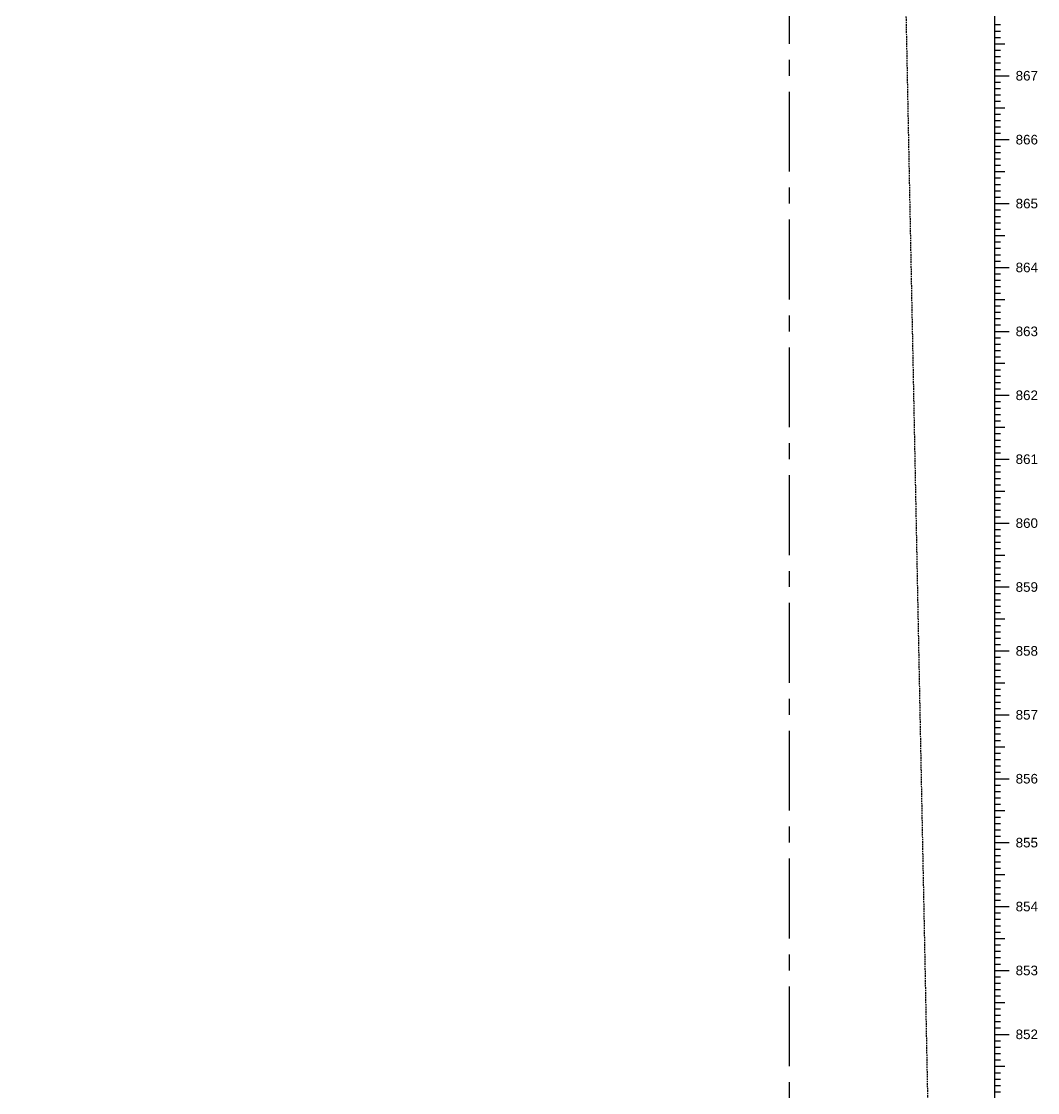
# Model space of a CAD drawing. Header units: millimetres. Extents: x 2640 to 12113, y 6003 to 13668.
# Drawn here: x 3913.5 to 4072.6, y 12041.4 to 12209 of the extents above; entities that cross this region are included whole.
import ezdxf
from ezdxf.enums import TextEntityAlignment as Align

# ---------------------------------------------------------------- set-up
doc = ezdxf.new("R2010")
doc.units = ezdxf.units.MM
doc.linetypes.add('CENTER', pattern=[2, 1.25, -0.25, 0.25, -0.25])
doc.linetypes.add('HIDDEN', pattern=[0.375, 0.25, -0.125])
for name, color, linetype in [('CL', 6, 'CENTER'), ('CS_Drawing', 7, 'Continuous'), ('GL', 3, 'HIDDEN')]:
    doc.layers.add(name, color=color, linetype=linetype)
doc.styles.get("Standard").update_dxf_attribs({"font": 'arial.ttf'})

msp = doc.modelspace()

# ---------------------------------------------------------------- linework, layer by layer
at = {"layer": 'CL', "ltscale": 10}
msp.add_line((4033.73, 11825.504), (4033.73, 12345.504), dxfattribs=at)
at = {"layer": 'CS_Drawing'}
for p, q in [((4065.866, 11820.504), (4065.866, 12350.504)), ((4065.866, 12208.504), (4066.766, 12208.504)), ((4065.866, 12207.504), (4066.766, 12207.504)), ((4065.866, 12206.504), (4066.766, 12206.504)), ((4065.866, 12205.504), (4067.441, 12205.504)), ((4065.866, 12205.504), (4066.766, 12205.504)), ((4065.866, 12204.504), (4066.766, 12204.504)), ((4065.866, 12203.504), (4066.766, 12203.504)), ((4065.866, 12202.504), (4066.766, 12202.504)), ((4065.866, 12201.504), (4066.766, 12201.504)), ((4065.866, 12200.504), (4068.116, 12200.504)), ((4065.866, 12200.504), (4067.441, 12200.504)), ((4065.866, 12200.504), (4066.766, 12200.504)), ((4065.866, 12199.504), (4066.766, 12199.504)), ((4065.866, 12198.504), (4066.766, 12198.504)), ((4065.866, 12197.504), (4066.766, 12197.504)), ((4065.866, 12196.504), (4066.766, 12196.504)), ((4065.866, 12195.504), (4067.441, 12195.504)), ((4065.866, 12195.504), (4066.766, 12195.504)), ((4065.866, 12194.504), (4066.766, 12194.504)), ((4065.866, 12193.504), (4066.766, 12193.504)), ((4065.866, 12192.504), (4066.766, 12192.504)), ((4065.866, 12191.504), (4066.766, 12191.504)), ((4065.866, 12190.504), (4068.116, 12190.504)), ((4065.866, 12190.504), (4067.441, 12190.504)), ((4065.866, 12190.504), (4066.766, 12190.504)), ((4065.866, 12189.504), (4066.766, 12189.504)), ((4065.866, 12188.504), (4066.766, 12188.504)), ((4065.866, 12187.504), (4066.766, 12187.504)), ((4065.866, 12186.504), (4066.766, 12186.504)), ((4065.866, 12185.504), (4067.441, 12185.504)), ((4065.866, 12185.504), (4066.766, 12185.504)), ((4065.866, 12184.504), (4066.766, 12184.504)), ((4065.866, 12183.504), (4066.766, 12183.504)), ((4065.866, 12182.504), (4066.766, 12182.504)), ((4065.866, 12181.504), (4066.766, 12181.504)), ((4065.866, 12180.504), (4068.116, 12180.504)), ((4065.866, 12180.504), (4067.441, 12180.504)), ((4065.866, 12180.504), (4066.766, 12180.504)), ((4065.866, 12179.504), (4066.766, 12179.504)), ((4065.866, 12178.504), (4066.766, 12178.504)), ((4065.866, 12177.504), (4066.766, 12177.504)), ((4065.866, 12176.504), (4066.766, 12176.504)), ((4065.866, 12175.504), (4067.441, 12175.504)), ((4065.866, 12175.504), (4066.766, 12175.504)), ((4065.866, 12174.504), (4066.766, 12174.504)), ((4065.866, 12173.504), (4066.766, 12173.504)), ((4065.866, 12172.504), (4066.766, 12172.504)), ((4065.866, 12171.504), (4066.766, 12171.504)), ((4065.866, 12170.504), (4068.116, 12170.504)), ((4065.866, 12170.504), (4067.441, 12170.504)), ((4065.866, 12170.504), (4066.766, 12170.504)), ((4065.866, 12169.504), (4066.766, 12169.504)), ((4065.866, 12168.504), (4066.766, 12168.504)), ((4065.866, 12167.504), (4066.766, 12167.504)), ((4065.866, 12166.504), (4066.766, 12166.504)), ((4065.866, 12165.504), (4067.441, 12165.504)), ((4065.866, 12165.504), (4066.766, 12165.504)), ((4065.866, 12164.504), (4066.766, 12164.504)), ((4065.866, 12163.504), (4066.766, 12163.504)), ((4065.866, 12162.504), (4066.766, 12162.504)), ((4065.866, 12161.504), (4066.766, 12161.504)), ((4065.866, 12160.504), (4068.116, 12160.504)), ((4065.866, 12160.504), (4067.441, 12160.504)), ((4065.866, 12160.504), (4066.766, 12160.504)), ((4065.866, 12159.504), (4066.766, 12159.504)), ((4065.866, 12158.504), (4066.766, 12158.504)), ((4065.866, 12157.504), (4066.766, 12157.504)), ((4065.866, 12156.504), (4066.766, 12156.504)), ((4065.866, 12155.504), (4067.441, 12155.504)), ((4065.866, 12155.504), (4066.766, 12155.504)), ((4065.866, 12154.504), (4066.766, 12154.504)), ((4065.866, 12153.504), (4066.766, 12153.504)), ((4065.866, 12152.504), (4066.766, 12152.504)), ((4065.866, 12151.504), (4066.766, 12151.504)), ((4065.866, 12150.504), (4068.116, 12150.504)), ((4065.866, 12150.504), (4067.441, 12150.504)), ((4065.866, 12150.504), (4066.766, 12150.504)), ((4065.866, 12149.504), (4066.766, 12149.504)), ((4065.866, 12148.504), (4066.766, 12148.504)), ((4065.866, 12147.504), (4066.766, 12147.504)), ((4065.866, 12146.504), (4066.766, 12146.504)), ((4065.866, 12145.504), (4067.441, 12145.504)), ((4065.866, 12145.504), (4066.766, 12145.504)), ((4065.866, 12144.504), (4066.766, 12144.504)), ((4065.866, 12143.504), (4066.766, 12143.504)), ((4065.866, 12142.504), (4066.766, 12142.504)), ((4065.866, 12141.504), (4066.766, 12141.504)), ((4065.866, 12140.504), (4068.116, 12140.504)), ((4065.866, 12140.504), (4067.441, 12140.504)), ((4065.866, 12140.504), (4066.766, 12140.504)), ((4065.866, 12139.504), (4066.766, 12139.504)), ((4065.866, 12138.504), (4066.766, 12138.504)), ((4065.866, 12137.504), (4066.766, 12137.504)), ((4065.866, 12136.504), (4066.766, 12136.504)), ((4065.866, 12135.504), (4067.441, 12135.504)), ((4065.866, 12135.504), (4066.766, 12135.504)), ((4065.866, 12134.504), (4066.766, 12134.504)), ((4065.866, 12133.504), (4066.766, 12133.504)), ((4065.866, 12132.504), (4066.766, 12132.504)), ((4065.866, 12131.504), (4066.766, 12131.504)), ((4065.866, 12130.504), (4068.116, 12130.504)), ((4065.866, 12130.504), (4067.441, 12130.504)), ((4065.866, 12130.504), (4066.766, 12130.504)), ((4065.866, 12129.504), (4066.766, 12129.504)), ((4065.866, 12128.504), (4066.766, 12128.504)), ((4065.866, 12127.504), (4066.766, 12127.504)), ((4065.866, 12126.504), (4066.766, 12126.504)), ((4065.866, 12125.504), (4067.441, 12125.504)), ((4065.866, 12125.504), (4066.766, 12125.504)), ((4065.866, 12124.504), (4066.766, 12124.504)), ((4065.866, 12123.504), (4066.766, 12123.504)), ((4065.866, 12122.504), (4066.766, 12122.504)), ((4065.866, 12121.504), (4066.766, 12121.504)), ((4065.866, 12120.504), (4068.116, 12120.504)), ((4065.866, 12120.504), (4067.441, 12120.504)), ((4065.866, 12120.504), (4066.766, 12120.504)), ((4065.866, 12119.504), (4066.766, 12119.504)), ((4065.866, 12118.504), (4066.766, 12118.504)), ((4065.866, 12117.504), (4066.766, 12117.504)), ((4065.866, 12116.504), (4066.766, 12116.504)), ((4065.866, 12115.504), (4067.441, 12115.504)), ((4065.866, 12115.504), (4066.766, 12115.504)), ((4065.866, 12114.504), (4066.766, 12114.504)), ((4065.866, 12113.504), (4066.766, 12113.504)), ((4065.866, 12112.504), (4066.766, 12112.504)), ((4065.866, 12111.504), (4066.766, 12111.504)), ((4065.866, 12110.504), (4068.116, 12110.504)), ((4065.866, 12110.504), (4067.441, 12110.504)), ((4065.866, 12110.504), (4066.766, 12110.504)), ((4065.866, 12109.504), (4066.766, 12109.504)), ((4065.866, 12108.504), (4066.766, 12108.504)), ((4065.866, 12107.504), (4066.766, 12107.504)), ((4065.866, 12106.504), (4066.766, 12106.504)), ((4065.866, 12105.504), (4067.441, 12105.504)), ((4065.866, 12105.504), (4066.766, 12105.504)), ((4065.866, 12104.504), (4066.766, 12104.504)), ((4065.866, 12103.504), (4066.766, 12103.504)), ((4065.866, 12102.504), (4066.766, 12102.504)), ((4065.866, 12101.504), (4066.766, 12101.504)), ((4065.866, 12100.504), (4068.116, 12100.504)), ((4065.866, 12100.504), (4067.441, 12100.504)), ((4065.866, 12100.504), (4066.766, 12100.504)), ((4065.866, 12099.504), (4066.766, 12099.504)), ((4065.866, 12098.504), (4066.766, 12098.504)), ((4065.866, 12097.504), (4066.766, 12097.504)), ((4065.866, 12096.504), (4066.766, 12096.504)), ((4065.866, 12095.504), (4067.441, 12095.504)), ((4065.866, 12095.504), (4066.766, 12095.504)), ((4065.866, 12094.504), (4066.766, 12094.504)), ((4065.866, 12093.504), (4066.766, 12093.504)), ((4065.866, 12092.504), (4066.766, 12092.504)), ((4065.866, 12091.504), (4066.766, 12091.504)), ((4065.866, 12090.504), (4068.116, 12090.504)), ((4065.866, 12090.504), (4067.441, 12090.504)), ((4065.866, 12090.504), (4066.766, 12090.504)), ((4065.866, 12089.504), (4066.766, 12089.504)), ((4065.866, 12088.504), (4066.766, 12088.504)), ((4065.866, 12087.504), (4066.766, 12087.504)), ((4065.866, 12086.504), (4066.766, 12086.504)), ((4065.866, 12085.504), (4067.441, 12085.504)), ((4065.866, 12085.504), (4066.766, 12085.504)), ((4065.866, 12084.504), (4066.766, 12084.504)), ((4065.866, 12083.504), (4066.766, 12083.504)), ((4065.866, 12082.504), (4066.766, 12082.504)), ((4065.866, 12081.504), (4066.766, 12081.504)), ((4065.866, 12080.504), (4068.116, 12080.504)), ((4065.866, 12080.504), (4067.441, 12080.504)), ((4065.866, 12080.504), (4066.766, 12080.504)), ((4065.866, 12079.504), (4066.766, 12079.504)), ((4065.866, 12078.504), (4066.766, 12078.504)), ((4065.866, 12077.504), (4066.766, 12077.504)), ((4065.866, 12076.504), (4066.766, 12076.504)), ((4065.866, 12075.504), (4067.441, 12075.504)), ((4065.866, 12075.504), (4066.766, 12075.504)), ((4065.866, 12074.504), (4066.766, 12074.504)), ((4065.866, 12073.504), (4066.766, 12073.504)), ((4065.866, 12072.504), (4066.766, 12072.504)), ((4065.866, 12071.504), (4066.766, 12071.504)), ((4065.866, 12070.504), (4068.116, 12070.504)), ((4065.866, 12070.504), (4067.441, 12070.504)), ((4065.866, 12070.504), (4066.766, 12070.504)), ((4065.866, 12069.504), (4066.766, 12069.504)), ((4065.866, 12068.504), (4066.766, 12068.504)), ((4065.866, 12067.504), (4066.766, 12067.504)), ((4065.866, 12066.504), (4066.766, 12066.504)), ((4065.866, 12065.504), (4067.441, 12065.504)), ((4065.866, 12065.504), (4066.766, 12065.504)), ((4065.866, 12064.504), (4066.766, 12064.504)), ((4065.866, 12063.504), (4066.766, 12063.504)), ((4065.866, 12062.504), (4066.766, 12062.504)), ((4065.866, 12061.504), (4066.766, 12061.504)), ((4065.866, 12060.504), (4068.116, 12060.504)), ((4065.866, 12060.504), (4067.441, 12060.504)), ((4065.866, 12060.504), (4066.766, 12060.504)), ((4065.866, 12059.504), (4066.766, 12059.504)), ((4065.866, 12058.504), (4066.766, 12058.504)), ((4065.866, 12057.504), (4066.766, 12057.504)), ((4065.866, 12056.504), (4066.766, 12056.504)), ((4065.866, 12055.504), (4067.441, 12055.504)), ((4065.866, 12055.504), (4066.766, 12055.504)), ((4065.866, 12054.504), (4066.766, 12054.504)), ((4065.866, 12053.504), (4066.766, 12053.504)), ((4065.866, 12052.504), (4066.766, 12052.504)), ((4065.866, 12051.504), (4066.766, 12051.504)), ((4065.866, 12050.504), (4068.116, 12050.504)), ((4065.866, 12050.504), (4067.441, 12050.504)), ((4065.866, 12050.504), (4066.766, 12050.504)), ((4065.866, 12049.504), (4066.766, 12049.504)), ((4065.866, 12048.504), (4066.766, 12048.504)), ((4065.866, 12047.504), (4066.766, 12047.504)), ((4065.866, 12046.504), (4066.766, 12046.504)), ((4065.866, 12045.504), (4067.441, 12045.504)), ((4065.866, 12045.504), (4066.766, 12045.504)), ((4065.866, 12044.504), (4066.766, 12044.504)), ((4065.866, 12043.504), (4066.766, 12043.504)), ((4065.866, 12042.504), (4066.766, 12042.504)), ((4065.866, 12041.504), (4066.766, 12041.504))]:
    msp.add_line(p, q, dxfattribs=at)
at = {"layer": 'GL'}
msp.add_lwpolyline([(3760.73, 12325.674), (3810.514, 12325.944), (3844.709, 12326.764), (3861.461, 12326.374), (3985.095, 12329.284), (4001.756, 12328.714), (4011.554, 12330.894), (4033.728, 12331.984), (4042.829, 12328.054), (4049.091, 12324.774), (4049.75, 12320.314), (4058.609, 11875.944), (4060.866, 11841.964)], dxfattribs=at)

# ---------------------------------------------------------------- texts
at = {"layer": 'CS_Drawing'}
for s, p in [('867', (4069.116, 12200.504)), ('866', (4069.116, 12190.504)), ('865', (4069.116, 12180.504)), ('864', (4069.116, 12170.504)), ('863', (4069.116, 12160.504)), ('862', (4069.116, 12150.504)), ('861', (4069.116, 12140.504)), ('860', (4069.116, 12130.504)), ('859', (4069.116, 12120.504)), ('858', (4069.116, 12110.504)), ('857', (4069.116, 12100.504)), ('856', (4069.116, 12090.504)), ('855', (4069.116, 12080.504)), ('854', (4069.116, 12070.504)), ('853', (4069.116, 12060.504)), ('852', (4069.116, 12050.504))]:
    msp.add_text(s, height=1.5, dxfattribs=at).set_placement(p, align=Align.MIDDLE_LEFT)

doc.saveas('drawing.dxf')
